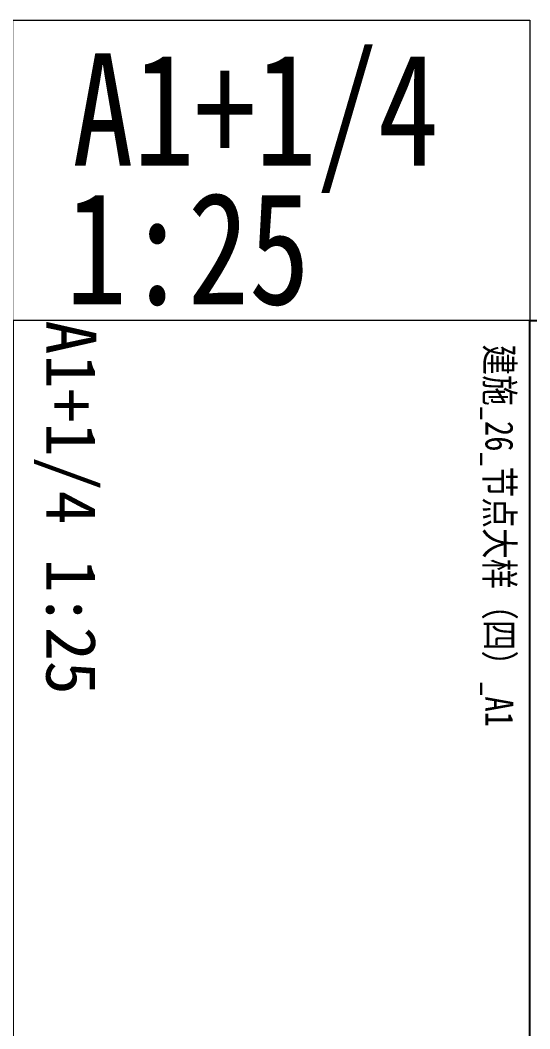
# Model space of a CAD drawing. Extents: x -1307975 to -76406, y -96289 to 379359.
# Drawn here: x -581720 to -574078, y 268570 to 283689 of the extents above; entities that cross this region are included whole.
import ezdxf

# ---------------------------------------------------------------- set-up
doc = ezdxf.new("R2010")
doc.units = 0
doc.header["$LTSCALE"] = 1000
doc.layers.add('yichutu', color=7, linetype='CONTINUOUS', true_color=0xffffff)
doc.layers.add('图框', color=9, linetype='CONTINUOUS', lineweight=18)
doc.layers.add('导图字', color=7, linetype='CONTINUOUS')
doc.styles.add('_TCH_LABEL', font='simhei.ttf')
doc.styles.add('黑体', font='simhei.ttf')

# ---------------------------------------------------------------- blocks, each defined once
blk = doc.blocks.new('yct-1051-594-26275-14850-25-1002.0')
at = {"layer": 'yichutu', "color": 7, "true_color": 0xffffff}
blk.add_lwpolyline([(0, 0), (0, 14850), (26275, 14850), (26275, 0)], close=True, dxfattribs=at)
at = {"layer": 'yichutu', "color": 7, "true_color": 0xffffff, "style": '_TCH_LABEL'}
blk.add_text('A1+1/4 1:25', height=750, dxfattribs=at).set_placement((0, 15350))

msp = doc.modelspace()

# ---------------------------------------------------------------- linework, layer by layer
at = {"layer": '图框', "color": 2}
msp.add_lwpolyline([(-574078, 279188.75), (-581828, 279188.75), (-581828, 283688.75), (-574078, 283688.75)], close=True, dxfattribs=at)

# ---------------------------------------------------------------- block references
at = {"layer": 'yichutu', "rotation": 270}
for p in [(-596678, 279188.75), (-574078, 279188.75)]:
    msp.add_blockref('yct-1051-594-26275-14850-25-1002.0', p, dxfattribs=at)

# ---------------------------------------------------------------- texts
at = {"layer": '图框', "color": 2, "style": '黑体', "width": 0.8}
for s, p in [('A1+1/4', (-580937.62, 281509.44)), ('1:25', (-581037.22, 279427.92))]:
    msp.add_text(s, height=1682.363, dxfattribs=at).set_placement(p)
at = {"layer": '导图字', "color": 1, "style": '黑体', "width": 0.8}
msp.add_text('建施_26_节点大样（四）_A1', height=420.5907, rotation=270, dxfattribs=at).set_placement((-574743.87, 278827.96))

doc.saveas('drawing.dxf')
